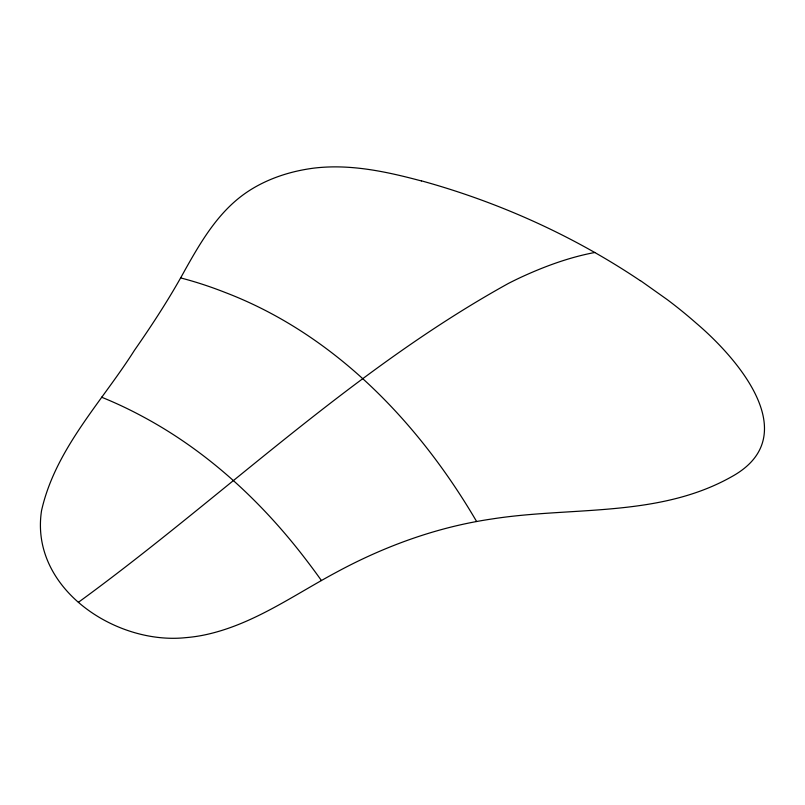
<?xml version="1.0" encoding="UTF-8"?>
<svg xmlns="http://www.w3.org/2000/svg" width="805" height="805" viewBox="0 0 805 805"><rect width="100%" height="100%" fill="white"/><g stroke="black" fill="none" stroke-linecap="round" stroke-linejoin="round"><path stroke-width="1.21" d="M78.407 602.301C222.552 497.249 351.554 370.129 508.438 283.42A418.801 141.811 -48.8 0 1 521.087 277.222C544.683 266.334 569.316 257.278 594.915 252.468M421.418 180.954C386.541 171.626 350.266 163.747 314 168.114A170.972 127.059 17.6 0 0 254.742 187.303A164.562 122.29 17.6 0 0 244.318 193.995C217.763 212.983 200.888 241.752 185.21 269.675C169.976 297.588 152.608 324.264 134.435 350.336C101.651 402.148 55.314 449.17 41.538 510.652C29.574 588.073 115.326 644.976 185.492 637.671A141.247 104.962 17.6 0 0 203.856 635.085C252.247 625.123 292.909 595.559 335.705 572.637C379.859 548.648 427.445 530.565 476.942 521.459A391.401 290.867 17.6 0 1 492.177 518.943C572.023 506.436 659.114 517.776 731.966 476.53C805.332 435.797 737.32 358.034 696.214 323.167A417.03 309.915 17.6 0 0 667.355 299.702L640.398 280.583M476.62 521.519C418.53 422.233 334.166 334.075 224.987 292.396A469.426 276.558 53.6 0 0 180.572 277.906M421.448 180.843A570.715 424.124 17.6 0 1 640.287 280.693M101.551 397.197A413.378 242.335 54.1 0 1 142.666 416.547C207.479 451.203 262.35 502.25 306.655 560.522A405.036 237.445 54.1 0 1 321.447 580.566"/></g></svg>
